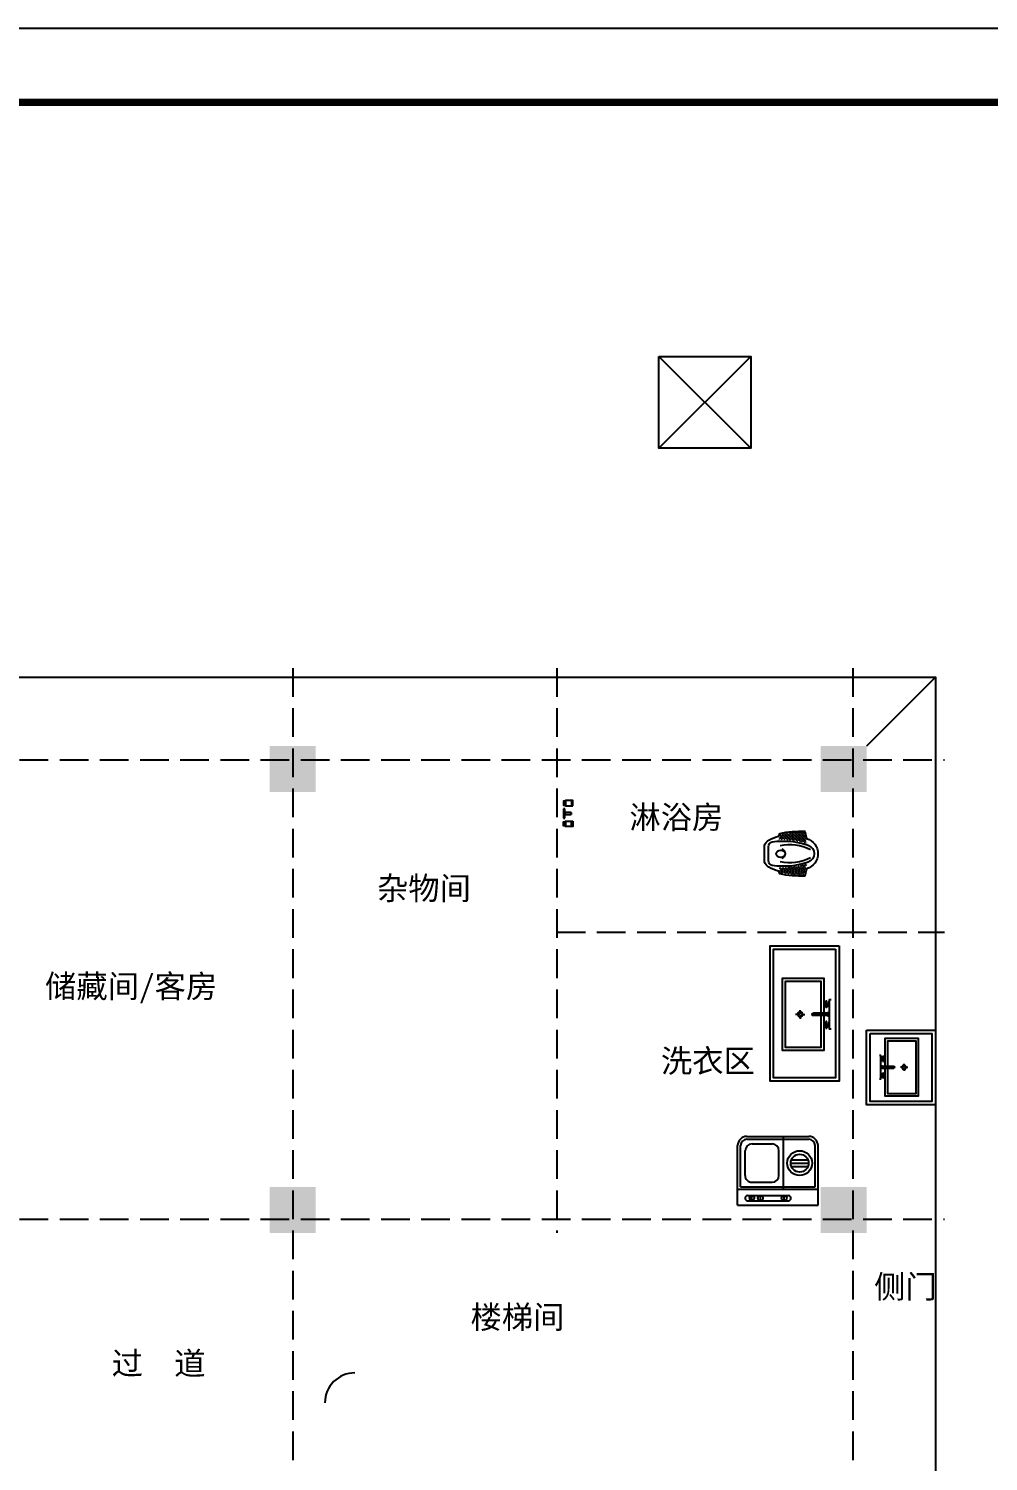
# Model space of a CAD drawing. Header units: millimetres. Extents: x -807114 to 42513, y -468455 to -61603.
# Drawn here: x -56486 to -48124, y -171232 to -158752 of the extents above; entities that cross this region are included whole.
import ezdxf

# ---------------------------------------------------------------- set-up
doc = ezdxf.new("R2010")
doc.units = ezdxf.units.MM
doc.header["$LTSCALE"] = 1000
doc.linetypes.add('DASH', pattern=[0.35, 0.25, -0.1])
for name, color, linetype in [('FF-FIXT', 31, 'Continuous'), ('FF-文本文字', 50, 'Continuous'), ('KL截面', 30, 'Continuous'), ('PUB_TITLE', 4, 'Continuous'), ('建-轴', 1, 'Continuous')]:
    doc.layers.add(name, color=color, linetype=linetype)
doc.styles.add('D', font='simhei.ttf', dxfattribs={"width": 0.75, "height": 7})

# ---------------------------------------------------------------- blocks, each defined once
blk = doc.blocks.new('做成ACAD TuKuai0352')
at = {"linetype": 'Continuous'}
for p, q in [((109, 108), (109, 648)), ((709, 728), (189, 728)), ((709, 28), (709, 728)), ((709, 28), (189, 28))]:
    blk.add_line(p, q, dxfattribs=at)
at = {"color": 35}
for p, q in [((134, 108), (134, 648)), ((549, 703), (189, 703)), ((549, 53), (549, 703)), ((569, 28), (569, 728)), ((569, 428), (109, 428)), ((549, 53), (189, 53))]:
    blk.add_line(p, q, dxfattribs=at)
at = {"color": 39}
for p, q in [((312, 497), (312, 639)), ((342, 490), (342, 645)), ((372, 497), (372, 639)), ((449, 388), (234, 388)), ((625, 115), (625, 470)), ((670, 433), (625, 433)), ((670, 115), (670, 470)), ((174, 153), (174, 328)), ((509, 153), (509, 328)), ((670, 226), (625, 226)), ((667, 152), (625, 152)), ((449, 93), (234, 93))]:
    blk.add_line(p, q, dxfattribs=at)
for centre, radius in [((342, 568), 108), ((342, 568), 77.5), ((647, 433), 22.2), ((647, 226), 22.2), ((646, 152), 21)]:
    blk.add_circle(centre, radius, dxfattribs=at)
at = {"linetype": 'Continuous'}
for centre, start, end in [((189, 648), 90, 180), ((189, 108), 180, 270)]:
    blk.add_arc(centre, 80, start, end, dxfattribs=at)
at = {"color": 35}
for centre, start, end in [((189, 648), 90, 180), ((189, 108), 180, 270)]:
    blk.add_arc(centre, 55, start, end, dxfattribs=at)
at = {"color": 39}
for centre, radius, start, end in [((234, 328), 60, 90, 180), ((449, 328), 60, 0, 90), ((647, 470), 22.2, 0, 180), ((234, 153), 60, 180, 270), ((449, 153), 60, 270, 0), ((647, 115), 22.2, 180, 0)]:
    blk.add_arc(centre, radius, start, end, dxfattribs=at)
blk = doc.blocks.new('A$C1C081837')
at = {"color": 35}
for p, q in [((-27, 115), (-27, 142)), ((-27, 142), (-17, 142)), ((-17, 115), (-17, 142)), ((-280, 10), (-320, 10)), ((-275, 15), (-275, 52)), ((-275, 5), (-275, -32)), ((-270, 10), (-230, 10)), ((-132, 20), (-152, 20)), ((-132, 22), (-146, 22)), ((-132, -3), (-132, 22)), ((-131, 21), (-132, 21)), ((0, 22), (-131, 22)), ((-131, -3), (-131, 22)), ((0, 20), (-131, 20)), ((0, 0), (-131, 0)), ((-27, 115), (-27, 78)), ((-17, 78), (-27, 78)), ((-17, 115), (1, 115)), ((-17, 105), (1, 105)), ((-17, 105), (-17, 78)), ((0, 35), (0, -15)), ((0, 35), (5, 35)), ((5, 35), (5, -15)), ((-132, 0), (-152, 0)), ((-132, -3), (-146, -3)), ((-131, -2), (-132, -2)), ((0, -3), (-131, -3)), ((-27, -95), (-27, -58)), ((-17, -58), (-27, -58)), ((-27, -95), (-27, -122)), ((-27, -122), (-17, -122)), ((-17, -85), (-17, -58)), ((-17, -85), (1, -85)), ((-17, -95), (1, -95)), ((-17, -95), (-17, -122)), ((0, -15), (5, -15))]:
    blk.add_line(p, q, dxfattribs=at)
blk.add_lwpolyline([(-47, 22), (-47, 360), (-447, 360), (-447, -340), (-47, -340), (-47, -3)])
for points in [[(-77, 22), (-77, 330), (-417, 330), (-417, -310), (-77, -310), (-77, -3)], [(24, -130), (5, -130), (5, 150), (24, 150)], [(5, 105), (5, 135), (1, 135), (1, 115)], [(5, 105), (5, 105), (5, 85), (1, 85), (1, 115)], [(5, -85), (5, -85), (5, -65), (1, -65), (1, -95)], [(5, -85), (5, -115), (1, -115), (1, -95)]]:
    blk.add_lwpolyline(points, dxfattribs=at)
at = {"color": 35, "const_width": 0.84}
blk.add_lwpolyline([(-275, 10, 1), (-274, 10, 1)], format="xyb", close=True, dxfattribs=at)
at = {"color": 35}
blk.add_circle((-275, 10), 25.2, dxfattribs=at)
blk.add_arc((-146, 10), 12.5, 90.0022, 270.0022, dxfattribs=at)
blk = doc.blocks.new('做成ACAD TuKuai0197')
at = {"linetype": 'Continuous'}
for p, q in [((0, -40), (0, 40)), ((0, 40), (12, 40)), ((12, 40), (12, -40)), ((12, 8), (66, 8)), ((12, -8), (12, 8)), ((66, -8), (66, 8)), ((66, 8), (66, -8)), ((69, 113), (69, 66)), ((12, -40), (0, -40)), ((66, -8), (12, -8)), ((69, -113), (69, -66))]:
    blk.add_line(p, q, dxfattribs=at)
for points in [[(16, 108), (0, 108), (0, 72), (16, 72)], [(80, 66), (80, 113), (16, 113), (16, 66)], [(16, -108), (0, -108), (0, -72), (16, -72)], [(80, -66), (80, -113), (16, -113), (16, -66)]]:
    blk.add_lwpolyline(points, close=True, dxfattribs=at)
blk = doc.blocks.new('做成ACAD TuKuai0155')
h = blk.add_hatch()
h.set_pattern_fill('ANGLE', color=39, scale=2.5, angle=135, style=0)
h.set_pattern_definition([(225, (-14808.335, 17084.465), (-12.347852, 12.347852), [12.7, -4.7625]), (135, (-14808.335, 17084.465), (12.347852, 12.347852), [12.7, -4.7625])])
h.paths.add_polyline_path([(125, 119), (142, 168, -0.045709), (345, 187), (359, 122), (367, 89, 0.092905)])
h = blk.add_hatch()
h.set_pattern_fill('ANGLE', color=39, scale=2.5, angle=135, style=0)
h.set_pattern_definition([(135, (-14808.335, -17084.465), (-12.347852, -12.347852), [12.7, -4.7625]), (225, (-14808.335, -17084.465), (12.347852, -12.347852), [12.7, -4.7625])])
h.paths.add_polyline_path([(125, -119), (142, -168, 0.045709), (345, -187), (359, -122), (367, -89, -0.092905)])
at = {"linetype": 'Continuous'}
blk.add_lwpolyline([(0, -72), (0, 72, -0.163007), (39, 119, -0.073896), (126, 153), (134, 177, -0.048782), (353, 197), (368, 131, -0.751887), (368, -131), (353, -197, -0.048782), (134, -177), (126, -153, -0.073896), (39, -119, -0.163007), (0, -72, -1.459618)], format="xyb", dxfattribs=at)
at = {"color": 35, "linetype": 'ByBlock'}
blk.add_lwpolyline([(35, -61), (35, 61, -0.345863), (68, 103, -0.122363), (381, 74, -0.728701), (381, -74, -0.122363), (68, -103, -0.345863), (35, -61, -792228335927.83667)], format="xyb", dxfattribs=at)
at = {"color": 39}
blk.add_arc((141, 0), 41.8, 286.4129, 73.5871, dxfattribs=at)
blk.add_ellipse((142, -1), major_axis=(-40.5, -0.2), ratio=0.795977, dxfattribs=at)
at = {"color": 39, "extrusion": (0, 0, -1)}
for centre, major_axis, start_param, end_param in [((224, -295), (266, 266), -1.017215, -0.296453), ((224, 295), (-266, 266), 3.438045, 4.158807)]:
    blk.add_ellipse(centre, major_axis=major_axis, ratio=1, start_param=start_param, end_param=end_param, dxfattribs=at)

msp = doc.modelspace()

# ---------------------------------------------------------------- hatches: boundary and pattern name
h = msp.add_hatch(color=251)
h.dxf.hatch_style = 1
h.paths.add_polyline_path([(-54385, -165401.6), (-53985, -165401.6), (-53985, -165001.6), (-54385, -165001.6)])
h = msp.add_hatch(color=251)
h.dxf.hatch_style = 1
h.paths.add_polyline_path([(-49585, -165401.6), (-49185, -165401.6), (-49185, -165001.6), (-49585, -165001.6)])
h = msp.add_hatch(color=251)
h.dxf.hatch_style = 1
h.paths.add_polyline_path([(-54385, -168841.6), (-54385, -169241.6), (-53985, -169241.6), (-53985, -168841.6)])
h = msp.add_hatch(color=251)
h.dxf.hatch_style = 1
h.paths.add_polyline_path([(-49585, -168841.6), (-49185, -168841.6), (-49185, -169241.6), (-49585, -169241.6)])

# ---------------------------------------------------------------- linework, layer by layer
at = {"color": 251}
for p, q in [((-50194.3, -161607.3), (-50993.8, -162406.8)), ((-50993.8, -161607.3), (-50194.3, -162406.8))]:
    msp.add_line(p, q, dxfattribs=at)
at = {"color": 2}
msp.add_line((-48585, -164401.6), (-49185, -165001.6), dxfattribs=at)
msp.add_lwpolyline([(-62785, -164401.6), (-48585, -164401.6), (-48585, -178601.6), (-62785, -178601.6)], close=True, dxfattribs=at)
msp.add_arc((-53645, -170721.6), 260, 90, 180)
at = {"layer": 'FF-FIXT', "ltscale": 3}
for points in [[(-49425, -166741.6), (-49425, -167921.6), (-50025.5, -167921.6), (-50025.5, -166741.6)], [(-49185, -167476.4), (-48585.5, -167476.4), (-48585.5, -168126.4), (-49185, -168126.4)]]:
    msp.add_lwpolyline(points, close=True, dxfattribs=at)
at = {"layer": 'FF-FIXT', "color": 251, "ltscale": 3}
for points in [[(-49455, -166771.6), (-49455, -167891.6), (-49995.5, -167891.6), (-49995.5, -166771.6)], [(-49155, -167506.4), (-48615.5, -167506.4), (-48615.5, -168096.4), (-49155, -168096.4)]]:
    msp.add_lwpolyline(points, close=True, dxfattribs=at)
at = {"layer": 'FF-文本文字'}
msp.add_lwpolyline([(-50993.8, -161607.3), (-50194.3, -161607.3), (-50194.3, -162406.8), (-50993.8, -162406.8)], close=True, dxfattribs=at)
at = {"layer": 'PUB_TITLE'}
for points in [[(-73298.2, -185706), (-35176.8, -185706), (-35176.8, -158751.5), (-73298.2, -158751.5)], [(-71891.8, -185064.3), (-35818.6, -185064.3), (-35818.6, -159393.3), (-71891.8, -159393.3)]]:
    msp.add_lwpolyline(points, close=True, dxfattribs=at)
at = {"layer": 'PUB_TITLE', "const_width": 64.2}
msp.add_lwpolyline([(-71891.8, -185064.3), (-35818.6, -185064.3), (-35818.6, -159393.3), (-71891.8, -159393.3)], close=True, dxfattribs=at)
at = {"layer": '建-轴', "linetype": 'DASH'}
for p, q in [((-54185, -164321.6), (-54185, -178881.6)), ((-51885, -164321.6), (-51885, -169241.6)), ((-49305, -164321.6), (-49305, -178881.6)), ((-62865, -165121.6), (-48505, -165121.6)), ((-51885, -166621.6), (-48505, -166621.6)), ((-62865, -169121.6), (-48505, -169121.6))]:
    msp.add_line(p, q, dxfattribs=at)

# ---------------------------------------------------------------- block references
at = {"layer": 'FF-FIXT', "ltscale": 3, "xscale": -1, "rotation": 180}
msp.add_blockref('做成ACAD TuKuai0197', (-51825, -165588.4), dxfattribs=at)
at = {"layer": 'FF-FIXT', "ltscale": 3}
msp.add_blockref('做成ACAD TuKuai0155', (-50075.6, -165938.4), dxfattribs=at)
at = {"layer": 'FF-FIXT', "ltscale": 3, "xscale": -0.9, "yscale": 0.9, "zscale": 0.9, "rotation": 179.9999999999998}
msp.add_blockref('A$C1C081837', (-49515.6, -167329.4), dxfattribs=at)
at = {"layer": 'FF-FIXT', "ltscale": 3, "xscale": -0.7200000000000001, "yscale": 0.7200000000000001, "zscale": 0.7200000000000001}
msp.add_blockref('A$C1C081837', (-49056.4, -167805.9), dxfattribs=at)
at = {"layer": 'FF-FIXT', "linetype": 'Continuous', "ltscale": 1000, "rotation": 270.0000000000001}
msp.add_blockref('做成ACAD TuKuai0352', (-50336.3, -168292.3), dxfattribs=at)

# ---------------------------------------------------------------- texts
at = {"layer": 'KL截面', "linetype": 'ByBlock', "style": 'D'}
for s, p in [('淋浴房', (-51251.7, -165720.5)), ('杂物间', (-53450.6, -166340)), ('储藏间/客房', (-56343.4, -167193.4)), ('洗衣区', (-50977.2, -167843.3)), ('侧门', (-49118.9, -169810.3)), ('楼梯间', (-52636.3, -170075.3)), ('过  道', (-55762.9, -170478.8))]:
    msp.add_text(s, height=200, dxfattribs=at).set_placement(p)

doc.saveas('drawing.dxf')
